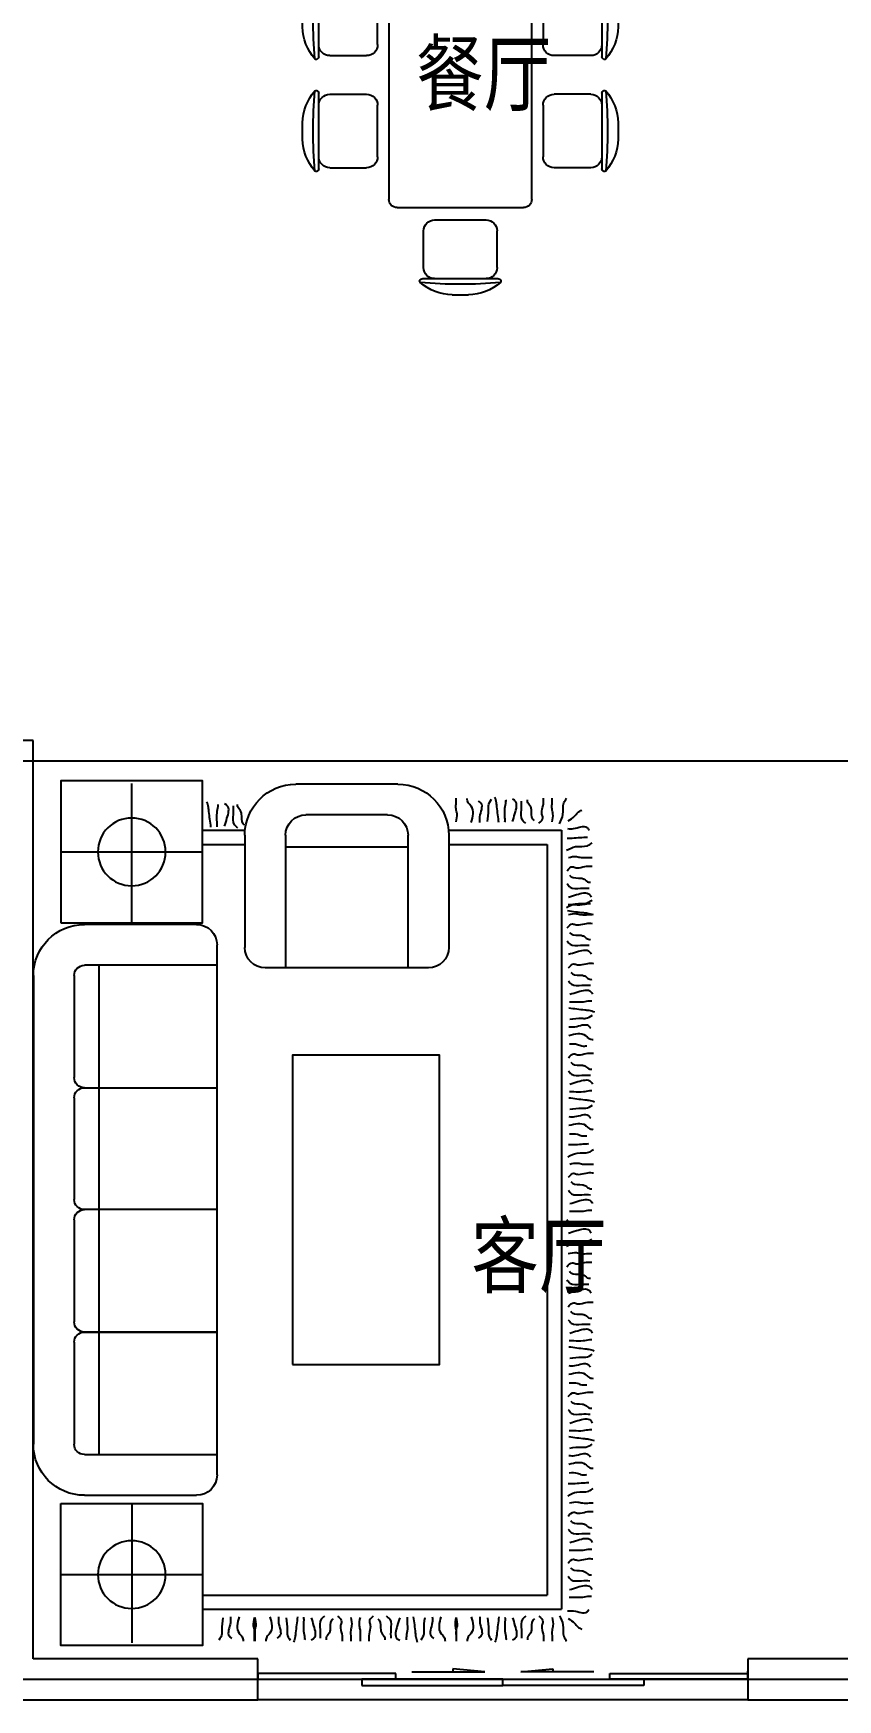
# Model space of a CAD drawing. Extents: x 62618 to 92174, y -175686 to -155872.
# Drawn here: x 80937 to 84877, y -170777 to -162611 of the extents above; entities that cross this region are included whole.
import ezdxf

# ---------------------------------------------------------------- set-up
doc = ezdxf.new("R2010")
doc.units = 0
doc.header["$LTSCALE"] = 1000
doc.header["$MEASUREMENT"] = 0
doc.layers.get('0').update_dxf_attribs({"linetype": 'CONTINUOUS'})
for name, color, linetype in [('DOTE', 1, 'CONTINUOUS'), ('PUB_TEXT', 20, 'CONTINUOUS'), ('WALL', 31, 'CONTINUOUS'), ('WINDOW', 4, 'CONTINUOUS'), ('家具', 252, 'CONTINUOUS')]:
    doc.layers.add(name, color=color, linetype=linetype)
doc.styles.add('-宋体', font='SimSun.ttf', dxfattribs={"width": 0.8})

# ---------------------------------------------------------------- blocks, each defined once
blk = doc.blocks.new('A$C76C61B02')
at = {"layer": '家具'}
for p, q in [((843, 1546.8), (763.7, 1546.8)), ((1392.5, 1546.8), (1313.2, 1546.8)), ((987.4, 1466.8), (619.4, 1466.8)), ((623.4, 1412.8), (623.4, 1232.8)), ((983.4, 1412.8), (983.4, 1232.8)), ((1536.8, 1466.8), (1168.8, 1466.8)), ((1172.8, 1412.8), (1172.8, 1232.8)), ((1532.8, 1412.8), (1532.8, 1232.8)), ((929.4, 1178.8), (677.4, 1178.8)), ((1478.8, 1178.8), (1226.8, 1178.8)), ((428.1, 463.4), (428.1, 1083.4)), ((468.1, 1123.4), (1688.1, 1123.4)), ((1728.1, 1083.4), (1728.1, 463.4)), ((80, 589.4), (80, 957.4)), ((134, 953.4), (314, 953.4)), ((368, 647.4), (368, 899.4)), ((1788.2, 647.4), (1788.2, 899.4)), ((2022.2, 953.4), (1842.2, 953.4)), ((2076.2, 589.4), (2076.2, 957.4)), ((0, 733.8), (0, 813.1)), ((2156.2, 733.8), (2156.2, 813.1)), ((134, 593.4), (314, 593.4)), ((2022.2, 593.4), (1842.2, 593.4)), ((1688.1, 423.4), (468.1, 423.4)), ((677.4, 368), (929.4, 368)), ((1226.8, 368), (1478.8, 368)), ((623.4, 134), (623.4, 314)), ((983.4, 134), (983.4, 314)), ((1172.8, 134), (1172.8, 314)), ((1532.8, 134), (1532.8, 314)), ((619.4, 80), (987.4, 80)), ((1168.8, 80), (1536.8, 80)), ((763.7, 0), (843, 0)), ((1313.2, 0), (1392.5, 0))]:
    blk.add_line(p, q, dxfattribs=at)
for centre, radius, start, end in [((612, 1479.7), 8, 130.72654, 202.66999), ((619.4, 1482.8), 16, 202.66999, 270), ((771.5, 1294.5), 252.5, 91.76514, 130.72654), ((803.4, -675.5), 2170.2, 84.8023, 95.1977), ((835.2, 1294.5), 252.5, 49.27346, 88.23486), ((987.4, 1482.8), 16, 270, 337.33001), ((994.7, 1479.7), 8, 337.33001, 49.27346), ((1161.4, 1479.7), 8, 130.72654, 202.66999), ((1168.8, 1482.8), 16, 202.66999, 270), ((1320.9, 1294.5), 252.5, 91.76514, 130.72654), ((1352.8, -675.5), 2170.2, 84.8023, 95.1977), ((1384.7, 1294.5), 252.5, 49.27346, 88.23486), ((1536.8, 1482.8), 16, 270, 337.33001), ((1544.2, 1479.7), 8, 337.33001, 49.27346), ((677.4, 1412.8), 54, 90, 180), ((929.4, 1412.8), 54, 0, 90), ((1226.8, 1412.8), 54, 90, 180), ((1478.8, 1412.8), 54, 0, 90), ((677.4, 1232.8), 54, 180, 270), ((929.4, 1232.8), 54, 270, 0), ((1226.8, 1232.8), 54, 180, 270), ((1478.8, 1232.8), 54, 270, 0), ((468.1, 1083.4), 40, 90, 180), ((1688.1, 1083.4), 40, 0, 90), ((252.4, 805.3), 252.5, 139.27346, 178.23486), ((2222.3, 773.4), 2170.2, 174.8023, 185.1977), ((67.1, 964.8), 8, 67.33001, 139.27346), ((64, 957.4), 16, 0, 67.33001), ((134, 899.4), 54, 90, 180), ((314, 899.4), 54, 0, 90), ((1842.2, 899.4), 54, 90, 180), ((2022.2, 899.4), 54, 0, 90), ((2092.2, 957.4), 16, 112.66999, 180), ((2089.1, 964.8), 8, 40.72654, 112.66999), ((-66.1, 773.4), 2170.2, 354.8023, 5.1977), ((1903.8, 805.3), 252.5, 1.76514, 40.72654), ((252.4, 741.5), 252.5, 181.76514, 220.72654), ((1903.8, 741.5), 252.5, 319.27346, 358.23486), ((67.1, 582), 8, 220.72654, 292.66999), ((64, 589.4), 16, 292.66999, 0), ((134, 647.4), 54, 180, 270), ((314, 647.4), 54, 270, 0), ((1842.2, 647.4), 54, 180, 270), ((2022.2, 647.4), 54, 270, 0), ((2092.2, 589.4), 16, 180, 247.33001), ((2089.1, 582), 8, 247.33001, 319.27346), ((468.1, 463.4), 40, 180, 270), ((1688.1, 463.4), 40, 270, 0), ((677.4, 314), 54, 90, 180), ((929.4, 314), 54, 0, 90), ((1226.8, 314), 54, 90, 180), ((1478.8, 314), 54, 0, 90), ((677.4, 134), 54, 180, 270), ((929.4, 134), 54, 270, 0), ((1226.8, 134), 54, 180, 270), ((1478.8, 134), 54, 270, 0), ((612, 67.1), 8, 157.33001, 229.27346), ((619.4, 64), 16, 90, 157.33001), ((771.5, 252.4), 252.5, 229.27346, 268.23486), ((803.4, 2222.3), 2170.2, 264.8023, 275.1977), ((835.2, 252.4), 252.5, 271.76514, 310.72654), ((987.4, 64), 16, 22.66999, 90), ((994.7, 67.1), 8, 310.72654, 22.66999), ((1161.4, 67.1), 8, 157.33001, 229.27346), ((1168.8, 64), 16, 90, 157.33001), ((1352.8, 2222.3), 2170.2, 264.8023, 275.1977), ((1320.9, 252.4), 252.5, 229.27346, 268.23486), ((1384.7, 252.4), 252.5, 271.76514, 310.72654), ((1536.8, 64), 16, 22.66999, 90), ((1544.2, 67.1), 8, 310.72654, 22.66999)]:
    blk.add_arc(centre, radius, start, end, dxfattribs=at)
blk = doc.blocks.new('SF-1')
for p, q in [((-250, 0), (250, 0)), ((-200, -150), (200, -150)), ((-500, -250), (-500, -800)), ((-300, -900), (-300, -250)), ((-300, -308.5), (300, -308.5)), ((300, -250), (300, -900)), ((500, -250), (500, -800)), ((-400, -900), (400, -900))]:
    blk.add_line(p, q)
for centre, radius, start, end in [((-250, -250), 250, 90, 180), ((250, -250), 250, 0, 90), ((-200, -250), 100, 90, 180), ((200, -250), 100, 0, 90), ((-400, -800), 100, 180, 270), ((400, -800), 100, 270, 0)]:
    blk.add_arc(centre, radius, start, end)
blk = doc.blocks.new('16')
at = {"layer": '家具'}
for p, q in [((90516.8, 13199.4), (90516.8, 13882.1)), ((88963.4, 13653.3), (88411.7, 13653.3)), ((88411.7, 13653.3), (88411.7, 9835.3)), ((90169.6, 13653.3), (89963.1, 13653.3)), ((88963.4, 13583.3), (88481.7, 13583.3)), ((88481.7, 13583.3), (88481.7, 9905.3)), ((90169.6, 13583.3), (89963.1, 13583.3)), ((90864, 13546.8), (90169.6, 13546.8)), ((90198.9, 13191), (90748.9, 13191)), ((90098.9, 12391), (90098.9, 13091)), ((90098.9, 12991), (90748.9, 12991)), ((90098.9, 12991), (90748.9, 12991)), ((90676.9, 11793.8), (90676.9, 12991)), ((90798.9, 12941), (90798.9, 12441)), ((90798.9, 12941), (90798.9, 12441)), ((90998.9, 12941), (90998.9, 10643.8)), ((88481.7, 12694.6), (88481.7, 12694.6)), ((90748.9, 12391), (90098.9, 12391)), ((90098.9, 10493.8), (90098.9, 12391)), ((90798.9, 12341), (90798.9, 11843.8)), ((90098.9, 11793.8), (90748.9, 11793.8)), ((90676.9, 10593.8), (90676.9, 11793.8)), ((90798.9, 11743.8), (90798.9, 11243.8)), ((90798.9, 11743.8), (90798.9, 11243.8)), ((90098.9, 11193.8), (90748.9, 11193.8)), ((90748.9, 11193.8), (90098.9, 11193.8)), ((90798.9, 11143.8), (90798.9, 10643.8)), ((88482.4, 11033.9), (88482.4, 11033.9)), ((90748.9, 10593.8), (90098.9, 10593.8)), ((90748.9, 10393.8), (90198.9, 10393.8)), ((90516.8, 10352.9), (90516.8, 9670.2)), ((90864, 10005.5), (90169.6, 10005.5)), ((90169.6, 9905.3), (88481.7, 9905.3)), ((90169.6, 9835.3), (88411.7, 9835.3))]:
    blk.add_line(p, q, dxfattribs=at)
for points in [[(90864, 13199.4), (90169.6, 13199.4), (90169.6, 13894.2), (90864, 13894.2)], [(89729.4, 11034.4), (89009.9, 11034.4), (89009.9, 12550.3), (89729.4, 12550.3)], [(90864, 10352.9), (90169.6, 10352.9), (90169.6, 9658.1), (90864, 9658.1)]]:
    blk.add_lwpolyline(points, close=True, dxfattribs=at)
for centre in [(90516.8, 13546.8), (90516.8, 10005.5)]:
    blk.add_circle(centre, 166, dxfattribs=at)
for centre, radius, start, end in [((90198.9, 13091), 100, 90, 180), ((90748.9, 12941), 250, 0, 90), ((90748.9, 12941), 50, 0, 90), ((90748.9, 12941), 50, 0, 90), ((90748.9, 12441), 50, 270, 0), ((90748.9, 12341), 50, 0, 90), ((90748.9, 11843.8), 50, 270, 0), ((90748.9, 11743.8), 50, 0, 90), ((90748.9, 11243.8), 50, 270, 0), ((90748.9, 11143.8), 50, 0, 90), ((90748.9, 10643.8), 250, 270, 0), ((90748.9, 10643.8), 50, 270, 0), ((90198.9, 10493.8), 100, 180, 270)]:
    blk.add_arc(centre, radius, start, end, dxfattribs=at)
for points, knots in [([(88422.2, 13685), (88414.5, 13699.4), (88397.4, 13731.1), (88408.7, 13779.2), (88391.8, 13802.4), (88386.6, 13809.6)], [0, 0, 0, 0, 47.917993, 105.933309, 131.872921, 131.872921, 131.872921, 131.872921]), ([(88457.8, 13693.9), (88454.7, 13707.3), (88450, 13728.3), (88460.4, 13760.3), (88457.4, 13785.9), (88457.7, 13803.7), (88457.8, 13809.6)], [0, 0, 0, 0, 40.292346, 62.98013, 98.576812, 116.375213, 116.375213, 116.375213, 116.375213]), ([(88522.5, 13687.5), (88512.5, 13696), (88497, 13708.9), (88509.3, 13730.4), (88507.7, 13753.9), (88498.9, 13779.1), (88500, 13800.7), (88500.5, 13809.7)], [0, 0, 0, 0, 33.223698, 51.010517, 65.670601, 103.045619, 129.922578, 129.922578, 129.922578, 129.922578]), ([(88544.5, 13699.8), (88547.1, 13702.1), (88562.4, 13715.6), (88555.3, 13745.3), (88563.7, 13774.7), (88580.1, 13786.6), (88578.9, 13799), (88578.6, 13802.4)], [0, 0, 0, 0, 10.361932, 59.774862, 75.226804, 101.648954, 111.422383, 111.422383, 111.422383, 111.422383]), ([(88651.9, 13694.9), (88648, 13707.2), (88638, 13738.5), (88623.1, 13790.6), (88647.4, 13802.6), (88651.9, 13804.8)], [0, 0, 0, 0, 40.955106, 104.482454, 118.72081, 118.72081, 118.72081, 118.72081]), ([(88688.5, 13692.4), (88688.4, 13699.7), (88688.1, 13722.5), (88691.5, 13756.3), (88683.2, 13785.1), (88683.5, 13799.1), (88683.6, 13802.4)], [0, 0, 0, 0, 21.990185, 68.414002, 100.550712, 110.324141, 110.324141, 110.324141, 110.324141]), ([(88718.3, 13690), (88721.8, 13716), (88726.3, 13748.5), (88730.2, 13790.5), (88735, 13805.7), (88737.8, 13814.6)], [0, 0, 0, 0, 78.794893, 98.493621, 126.350496, 126.350496, 126.350496, 126.350496]), ([(88774.4, 13694.9), (88771.6, 13714.3), (88767.9, 13740.1), (88771.6, 13778.6), (88761.4, 13794.6), (88754.9, 13804.8)], [0, 0, 0, 0, 58.843496, 78.390354, 113.368792, 113.368792, 113.368792, 113.368792]), ([(88853.5, 13690), (88845.5, 13719.9), (88835.3, 13758.1), (88870.6, 13786.6), (88873.3, 13801.2), (88873.6, 13808.9)], [0, 0, 0, 0, 89.589731, 114.610526, 139.607002, 139.607002, 139.607002, 139.607002]), ([(88928, 13693.9), (88924.9, 13707.3), (88920.2, 13728.3), (88930.6, 13760.3), (88927.6, 13785.9), (88927.9, 13803.7), (88928, 13809.6)], [0, 0, 0, 0, 40.292346, 62.98013, 98.576812, 116.375213, 116.375213, 116.375213, 116.375213]), ([(88379.4, 13699.1), (88367.8, 13705.5), (88349.2, 13715.7), (88333.6, 13741.3), (88319, 13748.4), (88311.5, 13752)], [0, 0, 0, 0, 39.169871, 62.347622, 86.781254, 86.781254, 86.781254, 86.781254]), ([(88586, 13687.5), (88592.5, 13692), (88613.9, 13706.6), (88606.4, 13751.5), (88607.5, 13781.6), (88607.9, 13795)], [0, 0, 0, 0, 22.515889, 74.058158, 115.595201, 115.595201, 115.595201, 115.595201]), ([(88811, 13690), (88811.8, 13699.5), (88814.2, 13730.5), (88789.8, 13776.1), (88813.8, 13792), (88818.4, 13795)], [0, 0, 0, 0, 29.320287, 95.471283, 111.108485, 111.108485, 111.108485, 111.108485]), ([(89964.1, 13677), (89966.7, 13679.4), (89982, 13692.9), (89974.9, 13722.6), (89983.4, 13751.9), (89999.7, 13763.9), (89998.6, 13776.3), (89998.3, 13779.7)], [0, 0, 0, 0, 10.361932, 59.774862, 75.226804, 101.648954, 111.422383, 111.422383, 111.422383, 111.422383]), ([(89996.6, 13664.8), (90003.1, 13669.3), (90024.5, 13683.9), (90017.1, 13728.7), (90018.1, 13758.9), (90018.6, 13772.3)], [0, 0, 0, 0, 22.515889, 74.058158, 115.595201, 115.595201, 115.595201, 115.595201]), ([(90062.5, 13672.1), (90058.6, 13684.4), (90048.6, 13715.8), (90033.8, 13767.9), (90058.1, 13779.9), (90062.5, 13782.1)], [0, 0, 0, 0, 40.955106, 104.482454, 118.72081, 118.72081, 118.72081, 118.72081]), ([(90099.1, 13669.7), (90099.1, 13677), (90098.8, 13699.8), (90102.2, 13733.6), (90093.9, 13762.4), (90094.2, 13776.4), (90094.3, 13779.7)], [0, 0, 0, 0, 21.990185, 68.414002, 100.550712, 110.324141, 110.324141, 110.324141, 110.324141]), ([(90128.9, 13667.3), (90132.5, 13693.3), (90136.9, 13725.8), (90140.8, 13767.8), (90145.6, 13783), (90148.4, 13791.9)], [0, 0, 0, 0, 78.794893, 98.493621, 126.350496, 126.350496, 126.350496, 126.350496]), ([(88381.8, 13660.9), (88372.3, 13660.2), (88341.3, 13657.8), (88295.7, 13682.2), (88279.8, 13658.2), (88276.8, 13653.6)], [0, 0, 0, 0, 29.320287, 95.471283, 111.108485, 111.108485, 111.108485, 111.108485]), ([(88386.8, 13554.9), (88372.4, 13562.6), (88340.7, 13579.7), (88292.6, 13568.4), (88269.4, 13585.3), (88262.2, 13590.5)], [0, 0, 0, 0, 47.917993, 105.933309, 131.872921, 131.872921, 131.872921, 131.872921]), ([(88384.3, 13614.7), (88376.1, 13614.6), (88354.9, 13614.4), (88321.6, 13617.3), (88296.3, 13618.9), (88284.1, 13619.6)], [0, 0, 0, 0, 24.433632, 63.603503, 100.335113, 100.335113, 100.335113, 100.335113]), ([(88384.3, 13454.6), (88375.8, 13464.7), (88362.9, 13480.1), (88341.4, 13467.8), (88317.9, 13469.4), (88292.7, 13478.2), (88271.1, 13477.1), (88262.1, 13476.6)], [0, 0, 0, 0, 33.223698, 51.010517, 65.670601, 103.045619, 129.922578, 129.922578, 129.922578, 129.922578]), ([(88377.9, 13519.4), (88364.5, 13522.4), (88343.5, 13527.2), (88311.5, 13516.7), (88285.9, 13519.7), (88268.1, 13519.5), (88262.2, 13519.4)], [0, 0, 0, 0, 40.292346, 62.98013, 98.576812, 116.375213, 116.375213, 116.375213, 116.375213]), ([(88372, 13432.7), (88369.7, 13430), (88356.2, 13414.7), (88326.5, 13421.8), (88297.1, 13413.4), (88285.2, 13397), (88272.8, 13398.2), (88269.4, 13398.5)], [0, 0, 0, 0, 10.361932, 59.774862, 75.226804, 101.648954, 111.422383, 111.422383, 111.422383, 111.422383]), ([(88386.8, 13274.8), (88372.4, 13282.5), (88340.7, 13299.6), (88292.6, 13288.3), (88269.4, 13305.2), (88262.2, 13310.4)], [0, 0, 0, 0, 47.917993, 105.933309, 131.872921, 131.872921, 131.872921, 131.872921]), ([(88376.9, 13325.2), (88364.6, 13329.1), (88333.3, 13339.1), (88281.2, 13354), (88269.2, 13329.7), (88267, 13325.2)], [0, 0, 0, 0, 40.955106, 104.482454, 118.72081, 118.72081, 118.72081, 118.72081]), ([(88384.3, 13391.2), (88379.8, 13384.7), (88365.2, 13363.3), (88320.4, 13370.7), (88290.2, 13369.6), (88276.8, 13369.2)], [0, 0, 0, 0, 22.515889, 74.058158, 115.595201, 115.595201, 115.595201, 115.595201]), ([(88381.8, 13258.8), (88355.8, 13255.3), (88323.3, 13250.8), (88281.3, 13247), (88266.1, 13242.1), (88257.2, 13239.3)], [0, 0, 0, 0, 78.794893, 98.493621, 126.350496, 126.350496, 126.350496, 126.350496]), ([(88377.9, 13239.2), (88364.5, 13242.3), (88343.5, 13247), (88311.5, 13236.6), (88285.9, 13239.6), (88268.1, 13239.3), (88262.2, 13239.2)], [0, 0, 0, 0, 40.292346, 62.98013, 98.576812, 116.375213, 116.375213, 116.375213, 116.375213]), ([(88379.4, 13288.6), (88372.1, 13288.7), (88349.3, 13289), (88315.5, 13285.6), (88286.7, 13293.9), (88272.7, 13293.6), (88269.4, 13293.5)], [0, 0, 0, 0, 21.990185, 68.414002, 100.550712, 110.324141, 110.324141, 110.324141, 110.324141]), ([(88384.3, 13174.5), (88375.8, 13184.5), (88362.9, 13200), (88341.4, 13187.7), (88317.9, 13189.3), (88292.7, 13198.1), (88271.1, 13197), (88262.1, 13196.5)], [0, 0, 0, 0, 33.223698, 51.010517, 65.670601, 103.045619, 129.922578, 129.922578, 129.922578, 129.922578]), ([(88372, 13152.5), (88369.7, 13149.9), (88356.2, 13134.6), (88326.5, 13141.7), (88297.1, 13133.3), (88285.2, 13116.9), (88272.8, 13118.1), (88269.4, 13118.4)], [0, 0, 0, 0, 10.361932, 59.774862, 75.226804, 101.648954, 111.422383, 111.422383, 111.422383, 111.422383]), ([(88376.9, 13045.1), (88364.6, 13049), (88333.3, 13059), (88281.2, 13073.9), (88269.2, 13049.6), (88267, 13045.1)], [0, 0, 0, 0, 40.955106, 104.482454, 118.72081, 118.72081, 118.72081, 118.72081]), ([(88384.3, 13111), (88379.8, 13104.5), (88365.2, 13083.1), (88320.4, 13090.6), (88290.2, 13089.5), (88276.8, 13089.1)], [0, 0, 0, 0, 22.515889, 74.058158, 115.595201, 115.595201, 115.595201, 115.595201]), ([(88377.6, 12978.5), (88369.1, 12988.5), (88356.2, 13004), (88334.7, 12991.7), (88311.2, 12993.3), (88286, 13002.1), (88264.4, 13001), (88255.4, 13000.5)], [0, 0, 0, 0, 33.223698, 51.010517, 65.670601, 103.045619, 129.922578, 129.922578, 129.922578, 129.922578]), ([(88365.4, 12956.5), (88363, 12953.9), (88349.5, 12938.6), (88319.8, 12945.7), (88290.4, 12937.3), (88278.5, 12920.9), (88266.1, 12922.1), (88262.7, 12922.4)], [0, 0, 0, 0, 10.361932, 59.774862, 75.226804, 101.648954, 111.422383, 111.422383, 111.422383, 111.422383]), ([(88377.6, 12915), (88373.1, 12908.5), (88358.5, 12887.1), (88313.7, 12894.6), (88283.5, 12893.5), (88270.1, 12893.1)], [0, 0, 0, 0, 22.515889, 74.058158, 115.595201, 115.595201, 115.595201, 115.595201]), ([(88370.2, 12849.1), (88358, 12853), (88326.6, 12863), (88274.5, 12877.9), (88262.5, 12853.6), (88260.3, 12849.1)], [0, 0, 0, 0, 40.955106, 104.482454, 118.72081, 118.72081, 118.72081, 118.72081]), ([(88375.1, 12782.7), (88349.1, 12779.2), (88316.6, 12774.7), (88274.6, 12770.8), (88259.4, 12766), (88250.5, 12763.2)], [0, 0, 0, 0, 78.794893, 98.493621, 126.350496, 126.350496, 126.350496, 126.350496]), ([(88370.2, 12726.6), (88350.8, 12729.4), (88325, 12733.1), (88286.5, 12729.4), (88270.5, 12739.6), (88260.3, 12746.1)], [0, 0, 0, 0, 58.843496, 78.390354, 113.368792, 113.368792, 113.368792, 113.368792]), ([(88372.7, 12812.5), (88365.4, 12812.6), (88342.6, 12812.9), (88308.8, 12809.5), (88280, 12817.8), (88266, 12817.5), (88262.7, 12817.4)], [0, 0, 0, 0, 21.990185, 68.414002, 100.550712, 110.324141, 110.324141, 110.324141, 110.324141]), ([(88375.1, 12647.5), (88345.2, 12655.5), (88307, 12665.7), (88278.5, 12630.4), (88264, 12627.7), (88256.2, 12627.4)], [0, 0, 0, 0, 89.589731, 114.610526, 139.607002, 139.607002, 139.607002, 139.607002]), ([(88375.1, 12690), (88365.6, 12689.2), (88334.6, 12686.8), (88289, 12711.2), (88273.1, 12687.2), (88270.1, 12682.6)], [0, 0, 0, 0, 29.320287, 95.471283, 111.108485, 111.108485, 111.108485, 111.108485]), ([(88372.7, 12606), (88359.4, 12606.6), (88338.2, 12607.6), (88311.6, 12593.9), (88295.4, 12595.4), (88287.2, 12596.2)], [0, 0, 0, 0, 39.169871, 62.347622, 86.781254, 86.781254, 86.781254, 86.781254]), ([(88377.6, 12538), (88369.1, 12548), (88356.2, 12563.4), (88334.7, 12551.1), (88311.2, 12552.8), (88286, 12561.6), (88264.4, 12560.4), (88255.4, 12559.9)], [0, 0, 0, 0, 33.223698, 51.010517, 65.670601, 103.045619, 129.922578, 129.922578, 129.922578, 129.922578]), ([(88365.4, 12516), (88363, 12513.3), (88349.5, 12498), (88319.8, 12505.2), (88290.4, 12496.7), (88278.5, 12480.4), (88266.1, 12481.5), (88262.7, 12481.8)], [0, 0, 0, 0, 10.361932, 59.774862, 75.226804, 101.648954, 111.422383, 111.422383, 111.422383, 111.422383]), ([(88370.2, 12408.6), (88358, 12412.5), (88326.6, 12422.5), (88274.5, 12437.3), (88262.5, 12413), (88260.3, 12408.6)], [0, 0, 0, 0, 40.955106, 104.482454, 118.72081, 118.72081, 118.72081, 118.72081]), ([(88377.6, 12474.5), (88373.1, 12468), (88358.5, 12446.6), (88313.7, 12454), (88283.5, 12453), (88270.1, 12452.5)], [0, 0, 0, 0, 22.515889, 74.058158, 115.595201, 115.595201, 115.595201, 115.595201]), ([(88375.1, 12342.2), (88349.1, 12338.6), (88316.6, 12334.2), (88274.6, 12330.3), (88259.4, 12325.5), (88250.5, 12322.6)], [0, 0, 0, 0, 78.794893, 98.493621, 126.350496, 126.350496, 126.350496, 126.350496]), ([(88372.7, 12372), (88365.4, 12372), (88342.6, 12372.3), (88308.8, 12368.9), (88280, 12377.2), (88266, 12376.9), (88262.7, 12376.8)], [0, 0, 0, 0, 21.990185, 68.414002, 100.550712, 110.324141, 110.324141, 110.324141, 110.324141]), ([(88370.2, 12286), (88350.8, 12288.8), (88325, 12292.6), (88286.5, 12288.9), (88270.5, 12299), (88260.3, 12305.6)], [0, 0, 0, 0, 58.843496, 78.390354, 113.368792, 113.368792, 113.368792, 113.368792]), ([(88375.1, 12249.4), (88365.6, 12248.7), (88334.6, 12246.3), (88289, 12270.6), (88273.1, 12246.7), (88270.1, 12242.1)], [0, 0, 0, 0, 29.320287, 95.471283, 111.108485, 111.108485, 111.108485, 111.108485]), ([(88375.1, 12206.9), (88345.2, 12214.9), (88307, 12225.2), (88278.5, 12189.8), (88264, 12187.1), (88256.2, 12186.8)], [0, 0, 0, 0, 89.589731, 114.610526, 139.607002, 139.607002, 139.607002, 139.607002]), ([(88372.7, 12165.4), (88359.4, 12166.1), (88338.2, 12167), (88311.6, 12153.3), (88295.4, 12154.9), (88287.2, 12155.7)], [0, 0, 0, 0, 39.169871, 62.347622, 86.781254, 86.781254, 86.781254, 86.781254]), ([(88380.1, 12052.7), (88365.7, 12060.4), (88334, 12077.4), (88285.9, 12066.2), (88262.7, 12083.1), (88255.5, 12088.3)], [0, 0, 0, 0, 47.917993, 105.933309, 131.872921, 131.872921, 131.872921, 131.872921]), ([(88377.6, 12112.5), (88369.4, 12112.4), (88348.2, 12112.1), (88314.9, 12115.1), (88289.6, 12116.6), (88277.4, 12117.4)], [0, 0, 0, 0, 24.433632, 63.603503, 100.335113, 100.335113, 100.335113, 100.335113]), ([(88371.2, 12017.1), (88357.8, 12020.2), (88336.8, 12024.9), (88304.8, 12014.5), (88279.2, 12017.5), (88261.4, 12017.2), (88255.5, 12017.1)], [0, 0, 0, 0, 40.292346, 62.98013, 98.576812, 116.375213, 116.375213, 116.375213, 116.375213]), ([(88377.6, 11952.4), (88369.1, 11962.4), (88356.2, 11977.8), (88334.7, 11965.6), (88311.2, 11967.2), (88286, 11976), (88264.4, 11974.9), (88255.4, 11974.4)], [0, 0, 0, 0, 33.223698, 51.010517, 65.670601, 103.045619, 129.922578, 129.922578, 129.922578, 129.922578]), ([(88365.4, 11930.4), (88363, 11927.8), (88349.5, 11912.5), (88319.8, 11919.6), (88290.4, 11911.2), (88278.5, 11894.8), (88266.1, 11895.9), (88262.7, 11896.3)], [0, 0, 0, 0, 10.361932, 59.774862, 75.226804, 101.648954, 111.422383, 111.422383, 111.422383, 111.422383]), ([(88370.2, 11823), (88358, 11826.9), (88326.6, 11836.9), (88274.5, 11851.8), (88262.5, 11827.5), (88260.3, 11823)], [0, 0, 0, 0, 40.955106, 104.482454, 118.72081, 118.72081, 118.72081, 118.72081]), ([(88377.6, 11888.9), (88373.1, 11882.4), (88358.5, 11861), (88313.7, 11868.5), (88283.5, 11867.4), (88270.1, 11867)], [0, 0, 0, 0, 22.515889, 74.058158, 115.595201, 115.595201, 115.595201, 115.595201]), ([(88372.7, 11786.4), (88365.4, 11786.5), (88342.6, 11786.8), (88308.8, 11783.4), (88280, 11791.7), (88266, 11791.4), (88262.7, 11791.3)], [0, 0, 0, 0, 21.990185, 68.414002, 100.550712, 110.324141, 110.324141, 110.324141, 110.324141]), ([(88377.6, 11679), (88365.3, 11682.9), (88333.9, 11692.9), (88281.8, 11707.7), (88269.8, 11683.4), (88267.6, 11679)], [0, 0, 0, 0, 40.955106, 104.482454, 118.72081, 118.72081, 118.72081, 118.72081]), ([(88384.9, 11744.9), (88380.4, 11738.4), (88365.8, 11717), (88321, 11724.4), (88290.8, 11723.4), (88277.4, 11722.9)], [0, 0, 0, 0, 22.515889, 74.058158, 115.595201, 115.595201, 115.595201, 115.595201]), ([(88387.4, 11614.1), (88373.1, 11621.8), (88341.3, 11638.9), (88293.3, 11627.6), (88270, 11644.5), (88262.8, 11649.7)], [0, 0, 0, 0, 47.917993, 105.933309, 131.872921, 131.872921, 131.872921, 131.872921]), ([(88384.9, 11513.8), (88376.5, 11523.8), (88363.5, 11539.2), (88342, 11527), (88318.6, 11528.6), (88293.3, 11537.4), (88271.7, 11536.3), (88262.7, 11535.8)], [0, 0, 0, 0, 33.223698, 51.010517, 65.670601, 103.045619, 129.922578, 129.922578, 129.922578, 129.922578]), ([(88378.5, 11578.5), (88365.1, 11581.6), (88344.1, 11586.3), (88312.2, 11575.9), (88286.5, 11578.9), (88268.8, 11578.6), (88262.8, 11578.5)], [0, 0, 0, 0, 40.292346, 62.98013, 98.576812, 116.375213, 116.375213, 116.375213, 116.375213]), ([(88372.7, 11491.8), (88370.3, 11489.2), (88356.8, 11473.9), (88327.1, 11481), (88297.8, 11472.6), (88285.8, 11456.2), (88273.4, 11457.3), (88270.1, 11457.7)], [0, 0, 0, 0, 10.361932, 59.774862, 75.226804, 101.648954, 111.422383, 111.422383, 111.422383, 111.422383]), ([(88384.9, 11450.3), (88380.4, 11443.8), (88365.8, 11422.4), (88321, 11429.9), (88290.8, 11428.8), (88277.4, 11428.4)], [0, 0, 0, 0, 22.515889, 74.058158, 115.595201, 115.595201, 115.595201, 115.595201]), ([(88377.6, 11384.4), (88365.3, 11388.3), (88333.9, 11398.3), (88281.8, 11413.2), (88269.8, 11388.9), (88267.6, 11384.4)], [0, 0, 0, 0, 40.955106, 104.482454, 118.72081, 118.72081, 118.72081, 118.72081]), ([(88378.2, 11317.8), (88369.8, 11327.8), (88356.8, 11343.2), (88335.3, 11331), (88311.9, 11332.6), (88286.6, 11341.4), (88265.1, 11340.3), (88256, 11339.8)], [0, 0, 0, 0, 33.223698, 51.010517, 65.670601, 103.045619, 129.922578, 129.922578, 129.922578, 129.922578]), ([(88366, 11295.8), (88363.6, 11293.2), (88350.1, 11277.9), (88320.4, 11285), (88291.1, 11276.6), (88279.2, 11260.2), (88266.7, 11261.3), (88263.4, 11261.7)], [0, 0, 0, 0, 10.361932, 59.774862, 75.226804, 101.648954, 111.422383, 111.422383, 111.422383, 111.422383]), ([(88370.9, 11188.4), (88358.6, 11192.3), (88327.2, 11202.3), (88275.1, 11217.2), (88263.1, 11192.9), (88260.9, 11188.4)], [0, 0, 0, 0, 40.955106, 104.482454, 118.72081, 118.72081, 118.72081, 118.72081]), ([(88378.2, 11254.3), (88373.7, 11247.8), (88359.1, 11226.4), (88314.3, 11233.9), (88284.1, 11232.8), (88270.7, 11232.4)], [0, 0, 0, 0, 22.515889, 74.058158, 115.595201, 115.595201, 115.595201, 115.595201]), ([(88375.8, 11122), (88349.8, 11118.5), (88317.3, 11114), (88275.2, 11110.1), (88260, 11105.3), (88251.1, 11102.5)], [0, 0, 0, 0, 78.794893, 98.493621, 126.350496, 126.350496, 126.350496, 126.350496]), ([(88373.3, 11151.8), (88366, 11151.9), (88343.2, 11152.2), (88309.4, 11148.8), (88280.6, 11157.1), (88266.6, 11156.8), (88263.4, 11156.7)], [0, 0, 0, 0, 21.990185, 68.414002, 100.550712, 110.324141, 110.324141, 110.324141, 110.324141]), ([(88370.9, 11065.9), (88351.5, 11068.7), (88325.6, 11072.4), (88287.1, 11068.7), (88271.2, 11078.9), (88260.9, 11085.4)], [0, 0, 0, 0, 58.843496, 78.390354, 113.368792, 113.368792, 113.368792, 113.368792]), ([(88375.8, 11029.3), (88366.2, 11028.5), (88335.3, 11026.1), (88289.7, 11050.5), (88273.7, 11026.5), (88270.7, 11021.9)], [0, 0, 0, 0, 29.320287, 95.471283, 111.108485, 111.108485, 111.108485, 111.108485]), ([(88375.8, 10986.8), (88345.8, 10994.8), (88307.6, 11005), (88279.1, 10969.7), (88264.6, 10967), (88256.9, 10966.7)], [0, 0, 0, 0, 89.589731, 114.610526, 139.607002, 139.607002, 139.607002, 139.607002]), ([(88373.3, 10945.3), (88360, 10945.9), (88338.9, 10946.9), (88312.2, 10933.2), (88296.1, 10934.7), (88287.8, 10935.5)], [0, 0, 0, 0, 39.169871, 62.347622, 86.781254, 86.781254, 86.781254, 86.781254]), ([(88378.2, 10877.3), (88369.8, 10887.3), (88356.8, 10902.7), (88335.3, 10890.4), (88311.9, 10892.1), (88286.6, 10900.9), (88265.1, 10899.7), (88256, 10899.2)], [0, 0, 0, 0, 33.223698, 51.010517, 65.670601, 103.045619, 129.922578, 129.922578, 129.922578, 129.922578]), ([(88366, 10855.3), (88363.6, 10852.6), (88350.1, 10837.3), (88320.4, 10844.5), (88291.1, 10836), (88279.2, 10819.7), (88266.7, 10820.8), (88263.4, 10821.1)], [0, 0, 0, 0, 10.361932, 59.774862, 75.226804, 101.648954, 111.422383, 111.422383, 111.422383, 111.422383]), ([(88378.2, 10813.8), (88373.7, 10807.3), (88359.1, 10785.9), (88314.3, 10793.3), (88284.1, 10792.3), (88270.7, 10791.8)], [0, 0, 0, 0, 22.515889, 74.058158, 115.595201, 115.595201, 115.595201, 115.595201]), ([(88370.9, 10747.9), (88358.6, 10751.8), (88327.2, 10761.7), (88275.1, 10776.6), (88263.1, 10752.3), (88260.9, 10747.9)], [0, 0, 0, 0, 40.955106, 104.482454, 118.72081, 118.72081, 118.72081, 118.72081]), ([(88373.3, 10711.2), (88366, 10711.3), (88343.2, 10711.6), (88309.4, 10708.2), (88280.6, 10716.5), (88266.6, 10716.2), (88263.4, 10716.1)], [0, 0, 0, 0, 21.990185, 68.414002, 100.550712, 110.324141, 110.324141, 110.324141, 110.324141]), ([(88375.8, 10681.5), (88349.8, 10677.9), (88317.3, 10673.5), (88275.2, 10669.6), (88260, 10664.8), (88251.1, 10661.9)], [0, 0, 0, 0, 78.794893, 98.493621, 126.350496, 126.350496, 126.350496, 126.350496]), ([(88370.9, 10625.3), (88351.5, 10628.1), (88325.6, 10631.9), (88287.1, 10628.2), (88271.2, 10638.3), (88260.9, 10644.9)], [0, 0, 0, 0, 58.843496, 78.390354, 113.368792, 113.368792, 113.368792, 113.368792]), ([(88375.8, 10546.2), (88345.8, 10554.2), (88307.6, 10564.5), (88279.1, 10529.1), (88264.6, 10526.4), (88256.9, 10526.1)], [0, 0, 0, 0, 89.589731, 114.610526, 139.607002, 139.607002, 139.607002, 139.607002]), ([(88375.8, 10588.7), (88366.2, 10588), (88335.3, 10585.6), (88289.7, 10609.9), (88273.7, 10586), (88270.7, 10581.4)], [0, 0, 0, 0, 29.320287, 95.471283, 111.108485, 111.108485, 111.108485, 111.108485]), ([(88378.2, 10451.8), (88370.1, 10451.7), (88348.8, 10451.4), (88315.5, 10454.4), (88290.2, 10455.9), (88278, 10456.7)], [0, 0, 0, 0, 24.433632, 63.603503, 100.335113, 100.335113, 100.335113, 100.335113]), ([(88373.3, 10504.7), (88360, 10505.3), (88338.9, 10506.3), (88312.2, 10492.6), (88296.1, 10494.2), (88287.8, 10495)], [0, 0, 0, 0, 39.169871, 62.347622, 86.781254, 86.781254, 86.781254, 86.781254]), ([(88380.7, 10392), (88366.4, 10399.7), (88334.6, 10416.7), (88286.6, 10405.5), (88263.3, 10422.4), (88256.2, 10427.6)], [0, 0, 0, 0, 47.917993, 105.933309, 131.872921, 131.872921, 131.872921, 131.872921]), ([(88378.2, 10291.7), (88369.8, 10301.7), (88356.8, 10317.1), (88335.3, 10304.9), (88311.9, 10306.5), (88286.6, 10315.3), (88265.1, 10314.2), (88256, 10313.7)], [0, 0, 0, 0, 33.223698, 51.010517, 65.670601, 103.045619, 129.922578, 129.922578, 129.922578, 129.922578]), ([(88371.8, 10356.4), (88358.4, 10359.5), (88337.4, 10364.2), (88305.5, 10353.8), (88279.9, 10356.8), (88262.1, 10356.5), (88256.2, 10356.4)], [0, 0, 0, 0, 40.292346, 62.98013, 98.576812, 116.375213, 116.375213, 116.375213, 116.375213]), ([(88366, 10269.7), (88363.6, 10267.1), (88350.1, 10251.8), (88320.4, 10258.9), (88291.1, 10250.5), (88279.2, 10234.1), (88266.7, 10235.2), (88263.4, 10235.5)], [0, 0, 0, 0, 10.361932, 59.774862, 75.226804, 101.648954, 111.422383, 111.422383, 111.422383, 111.422383]), ([(88378.2, 10228.2), (88373.7, 10221.7), (88359.1, 10200.3), (88314.3, 10207.8), (88284.1, 10206.7), (88270.7, 10206.2)], [0, 0, 0, 0, 22.515889, 74.058158, 115.595201, 115.595201, 115.595201, 115.595201]), ([(88370.9, 10162.3), (88358.6, 10166.2), (88327.2, 10176.2), (88275.1, 10191.1), (88263.1, 10166.8), (88260.9, 10162.3)], [0, 0, 0, 0, 40.955106, 104.482454, 118.72081, 118.72081, 118.72081, 118.72081]), ([(88373.3, 10125.7), (88366, 10125.8), (88343.2, 10126.1), (88309.4, 10122.7), (88280.6, 10131), (88266.6, 10130.6), (88263.4, 10130.6)], [0, 0, 0, 0, 21.990185, 68.414002, 100.550712, 110.324141, 110.324141, 110.324141, 110.324141]), ([(88379.7, 10060.9), (88371.3, 10071), (88358.3, 10086.4), (88336.8, 10074.1), (88313.3, 10075.8), (88288.1, 10084.6), (88266.5, 10083.4), (88257.5, 10082.9)], [0, 0, 0, 0, 33.223698, 51.010517, 65.670601, 103.045619, 129.922578, 129.922578, 129.922578, 129.922578]), ([(88367.5, 10039), (88365.1, 10036.3), (88351.6, 10021), (88321.9, 10028.2), (88292.6, 10019.7), (88280.6, 10003.4), (88268.2, 10004.5), (88264.8, 10004.8)], [0, 0, 0, 0, 10.361932, 59.774862, 75.226804, 101.648954, 111.422383, 111.422383, 111.422383, 111.422383]), ([(88379.7, 9997.5), (88375.2, 9991), (88360.6, 9969.6), (88315.8, 9977), (88285.6, 9976), (88272.2, 9975.5)], [0, 0, 0, 0, 22.515889, 74.058158, 115.595201, 115.595201, 115.595201, 115.595201]), ([(88372.3, 9931.6), (88360.1, 9935.5), (88328.7, 9945.4), (88276.6, 9960.3), (88264.6, 9936), (88262.4, 9931.6)], [0, 0, 0, 0, 40.955106, 104.482454, 118.72081, 118.72081, 118.72081, 118.72081]), ([(88374.8, 9894.9), (88367.5, 9895), (88344.7, 9895.3), (88310.9, 9891.9), (88282.1, 9900.2), (88268.1, 9899.9), (88264.8, 9899.8)], [0, 0, 0, 0, 21.990185, 68.414002, 100.550712, 110.324141, 110.324141, 110.324141, 110.324141]), ([(88381.8, 9827.7), (88372.3, 9828.4), (88341.3, 9830.8), (88295.7, 9806.4), (88279.8, 9830.4), (88276.8, 9835)], [0, 0, 0, 0, 29.320287, 95.471283, 111.108485, 111.108485, 111.108485, 111.108485]), ([(88422.2, 9803.6), (88414.5, 9789.2), (88397.4, 9757.5), (88408.7, 9709.4), (88391.8, 9686.2), (88386.6, 9679)], [0, 0, 0, 0, 47.917993, 105.933309, 131.872921, 131.872921, 131.872921, 131.872921]), ([(88522.5, 9801.1), (88512.5, 9792.6), (88497, 9779.7), (88509.3, 9758.2), (88507.7, 9734.7), (88498.9, 9709.5), (88500, 9687.9), (88500.5, 9678.9)], [0, 0, 0, 0, 33.223698, 51.010517, 65.670601, 103.045619, 129.922578, 129.922578, 129.922578, 129.922578]), ([(88586, 9801.1), (88592.5, 9796.6), (88613.9, 9782), (88606.4, 9737.1), (88607.5, 9707), (88607.9, 9693.6)], [0, 0, 0, 0, 22.515889, 74.058158, 115.595201, 115.595201, 115.595201, 115.595201]), ([(89270, 9801.1), (89263.5, 9796.6), (89242.1, 9782), (89249.5, 9737.1), (89248.5, 9707), (89248, 9693.6)], [0, 0, 0, 0, 22.515889, 74.058158, 115.595201, 115.595201, 115.595201, 115.595201]), ([(89333.5, 9801.1), (89343.5, 9792.6), (89358.9, 9779.7), (89346.7, 9758.2), (89348.3, 9734.7), (89357.1, 9709.5), (89355.9, 9687.9), (89355.4, 9678.9)], [0, 0, 0, 0, 33.223698, 51.010517, 65.670601, 103.045619, 129.922578, 129.922578, 129.922578, 129.922578]), ([(89508.8, 9801.1), (89498.7, 9792.6), (89483.3, 9779.7), (89495.6, 9758.2), (89493.9, 9734.7), (89485.1, 9709.5), (89486.3, 9687.9), (89486.8, 9678.9)], [0, 0, 0, 0, 33.223698, 51.010517, 65.670601, 103.045619, 129.922578, 129.922578, 129.922578, 129.922578]), ([(89572.2, 9801.1), (89578.7, 9796.6), (89600.1, 9782), (89592.7, 9737.1), (89593.7, 9707), (89594.2, 9693.6)], [0, 0, 0, 0, 22.515889, 74.058158, 115.595201, 115.595201, 115.595201, 115.595201]), ([(88379.4, 9789.5), (88367.8, 9783.1), (88349.2, 9772.9), (88333.6, 9747.3), (88319, 9740.2), (88311.5, 9736.6)], [0, 0, 0, 0, 39.169871, 62.347622, 86.781254, 86.781254, 86.781254, 86.781254]), ([(88457.8, 9794.7), (88454.7, 9781.3), (88450, 9760.3), (88460.4, 9728.3), (88457.4, 9702.7), (88457.7, 9684.9), (88457.8, 9679)], [0, 0, 0, 0, 40.292346, 62.98013, 98.576812, 116.375213, 116.375213, 116.375213, 116.375213]), ([(88544.5, 9788.8), (88547.1, 9786.5), (88562.4, 9773), (88555.3, 9743.3), (88563.7, 9713.9), (88580.1, 9702), (88578.9, 9689.6), (88578.6, 9686.2)], [0, 0, 0, 0, 10.361932, 59.774862, 75.226804, 101.648954, 111.422383, 111.422383, 111.422383, 111.422383]), ([(88651.9, 9793.7), (88648, 9781.4), (88638, 9750.1), (88623.1, 9698), (88647.4, 9686), (88651.9, 9683.8)], [0, 0, 0, 0, 40.955106, 104.482454, 118.72081, 118.72081, 118.72081, 118.72081]), ([(88688.5, 9796.2), (88688.4, 9788.9), (88688.1, 9766.1), (88691.5, 9732.3), (88683.2, 9703.5), (88683.5, 9689.5), (88683.6, 9686.2)], [0, 0, 0, 0, 21.990185, 68.414002, 100.550712, 110.324141, 110.324141, 110.324141, 110.324141]), ([(88718.3, 9798.6), (88721.8, 9772.6), (88726.3, 9740.1), (88730.2, 9698.1), (88735, 9682.9), (88737.8, 9674)], [0, 0, 0, 0, 78.794893, 98.493621, 126.350496, 126.350496, 126.350496, 126.350496]), ([(88774.4, 9793.7), (88771.6, 9774.3), (88767.9, 9748.5), (88771.6, 9710), (88761.4, 9694), (88754.9, 9683.8)], [0, 0, 0, 0, 58.843496, 78.390354, 113.368792, 113.368792, 113.368792, 113.368792]), ([(88811, 9798.6), (88811.8, 9789.1), (88814.2, 9758.1), (88789.8, 9712.5), (88813.8, 9696.6), (88818.4, 9693.6)], [0, 0, 0, 0, 29.320287, 95.471283, 111.108485, 111.108485, 111.108485, 111.108485]), ([(88853.5, 9798.6), (88845.5, 9768.7), (88835.3, 9730.5), (88870.6, 9702), (88873.3, 9687.4), (88873.6, 9679.7)], [0, 0, 0, 0, 89.589731, 114.610526, 139.607002, 139.607002, 139.607002, 139.607002]), ([(88928, 9794.7), (88924.9, 9781.3), (88920.2, 9760.3), (88930.6, 9728.3), (88927.6, 9702.7), (88927.9, 9684.9), (88928, 9679)], [0, 0, 0, 0, 40.292346, 62.98013, 98.576812, 116.375213, 116.375213, 116.375213, 116.375213]), ([(88928, 9794.7), (88931, 9781.3), (88935.8, 9760.3), (88925.3, 9728.3), (88928.3, 9702.7), (88928.1, 9684.9), (88928, 9679)], [0, 0, 0, 0, 40.292346, 62.98013, 98.576812, 116.375213, 116.375213, 116.375213, 116.375213]), ([(89002.5, 9798.6), (89010.5, 9768.7), (89020.7, 9730.5), (88985.3, 9702), (88982.6, 9687.4), (88982.3, 9679.7)], [0, 0, 0, 0, 89.589731, 114.610526, 139.607002, 139.607002, 139.607002, 139.607002]), ([(89044.9, 9798.6), (89044.2, 9789.1), (89041.8, 9758.1), (89066.1, 9712.5), (89042.2, 9696.6), (89037.6, 9693.6)], [0, 0, 0, 0, 29.320287, 95.471283, 111.108485, 111.108485, 111.108485, 111.108485]), ([(89081.5, 9793.7), (89084.4, 9774.3), (89088.1, 9748.5), (89084.4, 9710), (89094.5, 9694), (89101.1, 9683.8)], [0, 0, 0, 0, 58.843496, 78.390354, 113.368792, 113.368792, 113.368792, 113.368792]), ([(89137.7, 9798.6), (89134.1, 9772.6), (89129.7, 9740.1), (89125.8, 9698.1), (89121, 9682.9), (89118.2, 9674)], [0, 0, 0, 0, 78.794893, 98.493621, 126.350496, 126.350496, 126.350496, 126.350496]), ([(89167.5, 9796.2), (89167.6, 9788.9), (89167.8, 9766.1), (89164.4, 9732.3), (89172.8, 9703.5), (89172.4, 9689.5), (89172.3, 9686.2)], [0, 0, 0, 0, 21.990185, 68.414002, 100.550712, 110.324141, 110.324141, 110.324141, 110.324141]), ([(89204.1, 9793.7), (89208, 9781.4), (89218, 9750.1), (89232.8, 9698), (89208.5, 9686), (89204.1, 9683.8)], [0, 0, 0, 0, 40.955106, 104.482454, 118.72081, 118.72081, 118.72081, 118.72081]), ([(89311.5, 9788.8), (89308.8, 9786.5), (89293.6, 9773), (89300.7, 9743.3), (89292.2, 9713.9), (89275.9, 9702), (89277, 9689.6), (89277.3, 9686.2)], [0, 0, 0, 0, 10.361932, 59.774862, 75.226804, 101.648954, 111.422383, 111.422383, 111.422383, 111.422383]), ([(89398.2, 9794.7), (89401.3, 9781.3), (89406, 9760.3), (89395.6, 9728.3), (89398.6, 9702.7), (89398.3, 9684.9), (89398.2, 9679)], [0, 0, 0, 0, 40.292346, 62.98013, 98.576812, 116.375213, 116.375213, 116.375213, 116.375213]), ([(89444, 9794.7), (89441, 9781.3), (89436.2, 9760.3), (89446.7, 9728.3), (89443.7, 9702.7), (89443.9, 9684.9), (89444, 9679)], [0, 0, 0, 0, 40.292346, 62.98013, 98.576812, 116.375213, 116.375213, 116.375213, 116.375213]), ([(89530.7, 9788.8), (89533.4, 9786.5), (89548.7, 9773), (89541.5, 9743.3), (89550, 9713.9), (89566.3, 9702), (89565.2, 9689.6), (89564.9, 9686.2)], [0, 0, 0, 0, 10.361932, 59.774862, 75.226804, 101.648954, 111.422383, 111.422383, 111.422383, 111.422383]), ([(89638.1, 9793.7), (89634.2, 9781.4), (89624.3, 9750.1), (89609.4, 9698), (89633.7, 9686), (89638.1, 9683.8)], [0, 0, 0, 0, 40.955106, 104.482454, 118.72081, 118.72081, 118.72081, 118.72081]), ([(89674.8, 9796.2), (89674.7, 9788.9), (89674.4, 9766.1), (89677.8, 9732.3), (89669.5, 9703.5), (89669.8, 9689.5), (89669.9, 9686.2)], [0, 0, 0, 0, 21.990185, 68.414002, 100.550712, 110.324141, 110.324141, 110.324141, 110.324141]), ([(89704.5, 9798.6), (89708.1, 9772.6), (89712.6, 9740.1), (89716.4, 9698.1), (89721.2, 9682.9), (89724.1, 9674)], [0, 0, 0, 0, 78.794893, 98.493621, 126.350496, 126.350496, 126.350496, 126.350496]), ([(89760.7, 9793.7), (89757.9, 9774.3), (89754.1, 9748.5), (89757.9, 9710), (89747.7, 9694), (89741.2, 9683.8)], [0, 0, 0, 0, 58.843496, 78.390354, 113.368792, 113.368792, 113.368792, 113.368792]), ([(89797.3, 9798.6), (89798, 9789.1), (89800.4, 9758.1), (89776.1, 9712.5), (89800.1, 9696.6), (89804.6, 9693.6)], [0, 0, 0, 0, 29.320287, 95.471283, 111.108485, 111.108485, 111.108485, 111.108485]), ([(89839.8, 9798.6), (89831.8, 9768.7), (89821.5, 9730.5), (89856.9, 9702), (89859.6, 9687.4), (89859.9, 9679.7)], [0, 0, 0, 0, 89.589731, 114.610526, 139.607002, 139.607002, 139.607002, 139.607002]), ([(89914.2, 9794.7), (89911.2, 9781.3), (89906.5, 9760.3), (89916.9, 9728.3), (89913.9, 9702.7), (89914.2, 9684.9), (89914.2, 9679)], [0, 0, 0, 0, 40.292346, 62.98013, 98.576812, 116.375213, 116.375213, 116.375213, 116.375213]), ([(89916.8, 9794.7), (89913.8, 9781.3), (89909.1, 9760.3), (89919.5, 9728.3), (89916.5, 9702.7), (89916.8, 9684.9), (89916.8, 9679)], [0, 0, 0, 0, 40.292346, 62.98013, 98.576812, 116.375213, 116.375213, 116.375213, 116.375213]), ([(89914.2, 9794.7), (89917.3, 9781.3), (89922, 9760.3), (89911.6, 9728.3), (89914.6, 9702.7), (89914.3, 9684.9), (89914.2, 9679)], [0, 0, 0, 0, 40.292346, 62.98013, 98.576812, 116.375213, 116.375213, 116.375213, 116.375213]), ([(89916.8, 9794.7), (89919.9, 9781.3), (89924.6, 9760.3), (89914.2, 9728.3), (89917.2, 9702.7), (89916.9, 9684.9), (89916.8, 9679)], [0, 0, 0, 0, 40.292346, 62.98013, 98.576812, 116.375213, 116.375213, 116.375213, 116.375213]), ([(89991.3, 9798.6), (89999.3, 9768.7), (90009.6, 9730.5), (89974.2, 9702), (89971.5, 9687.4), (89971.2, 9679.7)], [0, 0, 0, 0, 89.589731, 114.610526, 139.607002, 139.607002, 139.607002, 139.607002]), ([(90033.8, 9798.6), (90033.1, 9789.1), (90030.7, 9758.1), (90055, 9712.5), (90031, 9696.6), (90026.5, 9693.6)], [0, 0, 0, 0, 29.320287, 95.471283, 111.108485, 111.108485, 111.108485, 111.108485]), ([(90070.4, 9793.7), (90073.2, 9774.3), (90077, 9748.5), (90073.2, 9710), (90083.4, 9694), (90089.9, 9683.8)], [0, 0, 0, 0, 58.843496, 78.390354, 113.368792, 113.368792, 113.368792, 113.368792])]:
    blk.add_open_spline(points, degree=3, knots=knots, dxfattribs=at)
blk.add_blockref('SF-1', (89463.4, 13878.3), dxfattribs=at)
blk = doc.blocks.new('$DorLib2D$00000138')
at = {"color": 0, "linetype": 'Continuous'}
for p, q in [((-0.2875, 0), (-0.2875, 0.1538)), ((-0.2875, 0.1538), (0, 0.1538)), ((0, 0.1538), (0, 0)), ((0.2875, 0.1538), (0, 0.1538)), ((0.2875, 0), (0.2875, 0.1538)), ((-0.5, -0.1399), (-0.5, 0)), ((-0.5, 0), (-0.2187, 0)), ((0, 0), (-0.2875, 0)), ((-0.2187, 0), (-0.2187, -0.1399)), ((0, 0), (0.2875, 0)), ((0.2187, 0), (0.2187, -0.1399)), ((0.5, 0), (0.2187, 0)), ((0.5, 0), (0.5, -0.1946)), ((0.5, -0.1399), (0.5, 0)), ((-0.2187, -0.1399), (-0.5, -0.1399)), ((0.2187, -0.1399), (0.5, -0.1399)), ((-0.1857, -0.186), (-0.037, -0.186)), ((-0.037, -0.186), (-0.1019, -0.2583)), ((-0.1019, -0.2583), (-0.1019, -0.186)), ((0.1857, -0.186), (0.037, -0.186)), ((0.037, -0.186), (0.1019, -0.2583)), ((0.1019, -0.2583), (0.1019, -0.186))]:
    blk.add_line(p, q, dxfattribs=at)

msp = doc.modelspace()

# ---------------------------------------------------------------- linework, layer by layer
at = {"layer": 'DOTE'}
for p, q in [((65436.7, -166176.6), (89236.7, -166176.6)), ((80836.7, -170676.6), (89236.7, -170676.6))]:
    msp.add_line(p, q, dxfattribs=at)
at = {"layer": 'WALL'}
for p, q in [((80936.7, -166076.6), (80562.7, -166076.6)), ((80936.7, -170576.6), (80936.7, -166076.6)), ((82036.7, -170576.6), (80936.7, -170576.6)), ((82036.7, -170776.6), (82036.7, -170576.6)), ((85636.7, -170576.6), (84436.7, -170576.6)), ((84436.7, -170576.6), (84436.7, -170776.6)), ((80736.7, -170776.6), (82036.7, -170776.6)), ((84436.7, -170776.6), (85636.7, -170776.6))]:
    msp.add_line(p, q, dxfattribs=at)
at = {"layer": 'WINDOW'}
msp.add_line((84436.7, -170776.6), (82036.7, -170776.6), dxfattribs=at)

# ---------------------------------------------------------------- block references
at = {"xscale": -1}
msp.add_blockref('16', (171935.7, -180169), dxfattribs=at)
at = {"layer": 'WINDOW', "xscale": -2400, "yscale": 200, "zscale": -2400, "rotation": 179.9999999999996}
msp.add_blockref('$DorLib2D$00000138', (83236.7, -170676.6), dxfattribs=at)
at = {"layer": '家具', "xscale": -1, "rotation": 270}
msp.add_blockref('A$C76C61B02', (82255, -163893), dxfattribs=at)

# ---------------------------------------------------------------- texts
at = {"layer": 'PUB_TEXT', "style": '-宋体', "width": 0.8}
for s, p in [('餐厅', (82811.2, -162960)), ('客厅', (83082.1, -168752.1))]:
    msp.add_text(s, height=303.8, dxfattribs=at).set_placement(p)

doc.saveas('drawing.dxf')
